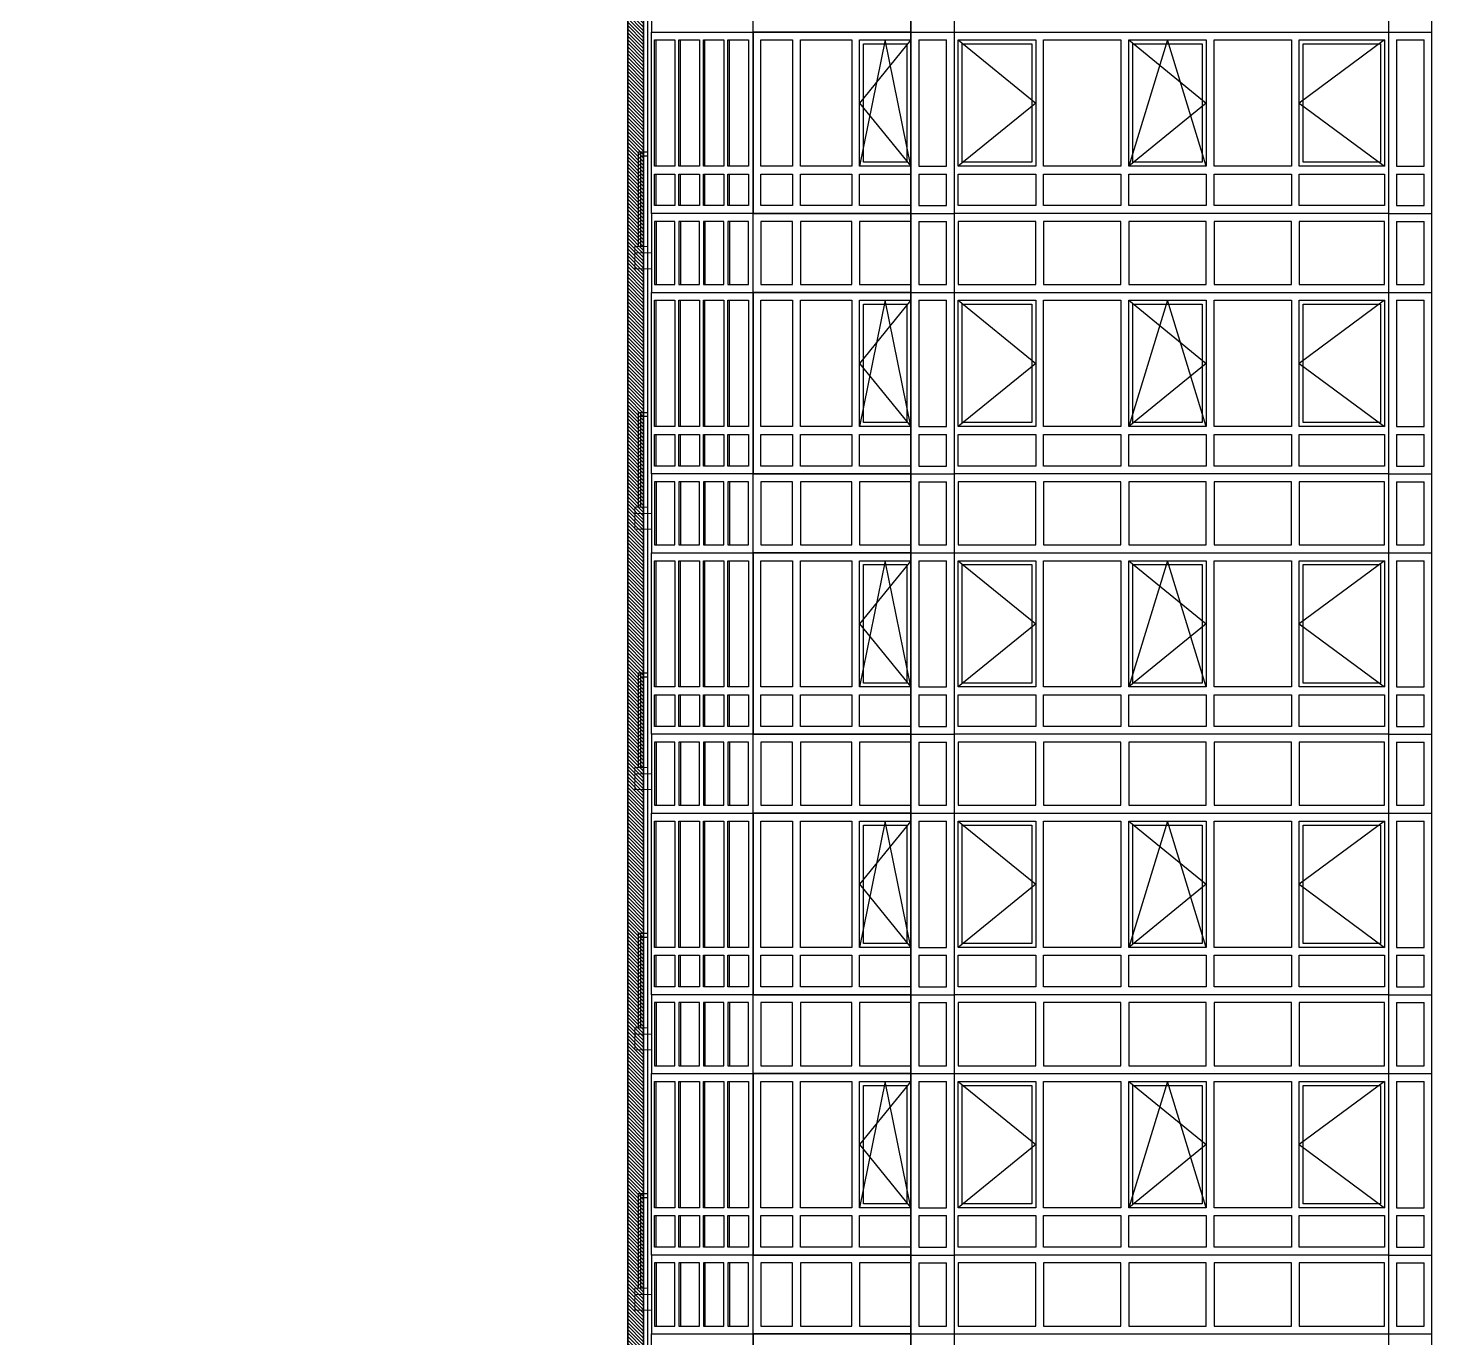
# Model space of a CAD drawing. Header units: inches. Extents: x -634 to 3638, y -6930911 to 5552.
# Drawn here: x 2229.39 to 2247.96, y 3409.93 to 3427.26 of the extents above; entities that cross this region are included whole.
import ezdxf

# ---------------------------------------------------------------- set-up
doc = ezdxf.new("R2010")
doc.units = ezdxf.units.IN
doc.header["$MEASUREMENT"] = 0
doc.linetypes.add('DASHED2', pattern=[9.525, 6.35, -3.175])
doc.layers.add('ELEV', color=134, linetype='Continuous', lineweight=18)
doc.layers.add('WALL_1', color=11, linetype='Continuous', lineweight=15)
for name, color, linetype in [('OGRAJDENIYE', 255, 'Continuous'), ('Okno', 150, 'Continuous'), ('WALL', 243, 'Continuous')]:
    doc.layers.add(name, color=color, linetype=linetype)

msp = doc.modelspace()

# ---------------------------------------------------------------- hatches: boundary and pattern name
at = {"layer": 'ELEV', "linetype": 'Continuous'}
h = msp.add_hatch(dxfattribs=at)
h.set_pattern_fill('ANSI31', color=256, scale=0.01044, style=0)
h.set_pattern_definition([(45, (1262.311104, 3366.587935), (-0.02343928418428, 0.02343928418428), [])])
edge = h.paths.add_edge_path()
edge.add_ellipse((1445.78234, 3471.96182), major_axis=(0, 6932302.83262), ratio=0.00000001506, start_angle=89.999976115149, end_angle=270.000023884851)
edge.add_line((1445.67794, 3474.85168), (1445.67794, 3528.48347))
edge.add_line((1445.67794, 3528.48347), (1445.88675, 3528.48347))
edge.add_line((1445.88675, 3528.48347), (1445.88675, 3474.85168))
h = msp.add_hatch(dxfattribs=at)
h.set_pattern_fill('ANSI31', color=256, scale=0.01044, angle=180, style=0)
h.set_pattern_definition([(135, (2375.761223, 3285.016235), (0.023439284, 0.023439284), [])])
h.paths.add_polyline_path([(2237.32547, 3396.17532), (2237.53093, 3396.33323), (2237.53428, 3396.3358), (2237.53428, 3448.16795), (2237.32547, 3448.16703)])

# ---------------------------------------------------------------- linework, layer by layer
at = {"layer": 'ELEV', "linetype": 'Continuous', "flags": 128}
for points in [[(2237.32547, 3448.16698, 0.02088, 0.02088, 0), (2237.32547, 3396.17532, 0.02088, 0.02088, 0)], [(2237.53428, 3448.16789, 0.02088, 0.02088, 0), (2237.53428, 3396.3358, 0.02088, 0.02088, 0)]]:
    msp.add_lwpolyline(points, format="xyseb", dxfattribs=at)
at = {"layer": 'OGRAJDENIYE', "color": 7, "linetype": 'Continuous'}
for p, q in [((2237.46903, 3425.62423), (2237.59014, 3425.62423)), ((2237.46903, 3424.37139), (2237.46903, 3425.62423)), ((2237.50035, 3424.37139), (2237.50035, 3425.62423)), ((2237.50035, 3425.57203), (2237.59014, 3425.57203)), ((2237.46903, 3422.17891), (2237.59014, 3422.17891)), ((2237.46903, 3420.92607), (2237.46903, 3422.17891)), ((2237.50035, 3420.92607), (2237.50035, 3422.17891)), ((2237.50035, 3422.12671), (2237.59014, 3422.12671)), ((2237.46903, 3418.73359), (2237.59014, 3418.73359)), ((2237.46903, 3417.48075), (2237.46903, 3418.73359)), ((2237.50035, 3417.48075), (2237.50035, 3418.73359)), ((2237.50035, 3418.68139), (2237.59014, 3418.68139)), ((2237.46903, 3415.28827), (2237.59014, 3415.28827)), ((2237.46903, 3414.03543), (2237.46903, 3415.28827)), ((2237.50035, 3414.03543), (2237.50035, 3415.28827)), ((2237.50035, 3415.23607), (2237.59014, 3415.23607)), ((2237.46903, 3411.84295), (2237.59014, 3411.84295)), ((2237.46903, 3410.59011), (2237.46903, 3411.84295)), ((2237.50035, 3410.59011), (2237.50035, 3411.84295)), ((2237.50035, 3411.79075), (2237.59014, 3411.79075))]:
    msp.add_line(p, q, dxfattribs=at)
at = {"layer": 'Okno', "color": 7}
for p, q in [((2237.6989, 3425.4363), (2237.6989, 3427.10676)), ((2238.02255, 3425.4363), (2238.02255, 3427.10676)), ((2238.3462, 3425.4363), (2238.3462, 3427.10676)), ((2238.66985, 3425.4363), (2238.66985, 3427.10676)), ((2237.6989, 3424.91428), (2237.6989, 3425.3319)), ((2238.02255, 3424.91428), (2238.02255, 3425.3319)), ((2238.3462, 3424.91428), (2238.3462, 3425.3319)), ((2238.66985, 3424.91428), (2238.66985, 3425.3319)), ((2237.6989, 3424.70548), (2237.6989, 3423.87025)), ((2238.02255, 3424.70548), (2238.02255, 3423.87025)), ((2238.3462, 3424.70548), (2238.3462, 3423.87025)), ((2238.66985, 3424.70548), (2238.66985, 3423.87025)), ((2237.6989, 3421.99098), (2237.6989, 3423.66144)), ((2238.02255, 3421.99098), (2238.02255, 3423.66144)), ((2238.3462, 3421.99098), (2238.3462, 3423.66144)), ((2238.66985, 3421.99098), (2238.66985, 3423.66144)), ((2237.6989, 3421.46896), (2237.6989, 3421.88658)), ((2238.02255, 3421.46896), (2238.02255, 3421.88658)), ((2238.3462, 3421.46896), (2238.3462, 3421.88658)), ((2238.66985, 3421.46896), (2238.66985, 3421.88658)), ((2237.6989, 3421.26016), (2237.6989, 3420.42493)), ((2238.02255, 3421.26016), (2238.02255, 3420.42493)), ((2238.3462, 3421.26016), (2238.3462, 3420.42493)), ((2238.66985, 3421.26016), (2238.66985, 3420.42493)), ((2237.6989, 3418.54566), (2237.6989, 3420.21612)), ((2238.02255, 3418.54566), (2238.02255, 3420.21612)), ((2238.3462, 3418.54566), (2238.3462, 3420.21612)), ((2238.66985, 3418.54566), (2238.66985, 3420.21612)), ((2237.6989, 3418.02364), (2237.6989, 3418.44126)), ((2238.02255, 3418.02364), (2238.02255, 3418.44126)), ((2238.3462, 3418.02364), (2238.3462, 3418.44126)), ((2238.66985, 3418.02364), (2238.66985, 3418.44126)), ((2237.6989, 3417.81484), (2237.6989, 3416.97961)), ((2238.02255, 3417.81484), (2238.02255, 3416.97961)), ((2238.3462, 3417.81484), (2238.3462, 3416.97961)), ((2238.66985, 3417.81484), (2238.66985, 3416.97961)), ((2237.6989, 3415.10034), (2237.6989, 3416.7708)), ((2238.02255, 3415.10034), (2238.02255, 3416.7708)), ((2238.3462, 3415.10034), (2238.3462, 3416.7708)), ((2238.66985, 3415.10034), (2238.66985, 3416.7708)), ((2237.6989, 3414.57832), (2237.6989, 3414.99594)), ((2238.02255, 3414.57832), (2238.02255, 3414.99594)), ((2238.3462, 3414.57832), (2238.3462, 3414.99594)), ((2238.66985, 3414.57832), (2238.66985, 3414.99594)), ((2237.6989, 3414.36952), (2237.6989, 3413.53429)), ((2238.02255, 3414.36952), (2238.02255, 3413.53429)), ((2238.3462, 3414.36952), (2238.3462, 3413.53429)), ((2238.66985, 3414.36952), (2238.66985, 3413.53429)), ((2237.6989, 3411.65502), (2237.6989, 3413.32548)), ((2238.02255, 3411.65502), (2238.02255, 3413.32548)), ((2238.3462, 3411.65502), (2238.3462, 3413.32548)), ((2238.66985, 3411.65502), (2238.66985, 3413.32548)), ((2237.6989, 3411.133), (2237.6989, 3411.55062)), ((2238.02255, 3411.133), (2238.02255, 3411.55062)), ((2238.3462, 3411.133), (2238.3462, 3411.55062)), ((2238.66985, 3411.133), (2238.66985, 3411.55062)), ((2237.6989, 3410.9242), (2237.6989, 3410.08897)), ((2238.02255, 3410.9242), (2238.02255, 3410.08897)), ((2238.3462, 3410.9242), (2238.3462, 3410.08897)), ((2238.66985, 3410.9242), (2238.66985, 3410.08897))]:
    msp.add_line(p, q, dxfattribs=at)
at = {"layer": 'Okno', "color": 7, "linetype": 'DASHED2', "ltscale": 0.4}
for p, q in [((2241.06991, 3427.10676), (2240.39129, 3426.27153)), ((2240.7306, 3427.10676), (2240.39129, 3425.4363)), ((2241.06991, 3425.4363), (2240.7306, 3427.10676)), ((2241.69738, 3427.10676), (2242.72053, 3426.27153)), ((2243.95249, 3427.10676), (2244.97565, 3426.27153)), ((2244.46407, 3427.10676), (2243.95249, 3425.4363)), ((2244.97565, 3425.4363), (2244.46407, 3427.10676)), ((2247.33517, 3427.10676), (2246.20761, 3426.27153)), ((2240.39129, 3426.27153), (2241.06991, 3425.4363)), ((2242.72053, 3426.27153), (2241.69738, 3425.4363)), ((2244.97565, 3426.27153), (2243.95249, 3425.4363)), ((2246.20761, 3426.27153), (2247.33517, 3425.4363)), ((2241.06991, 3423.66144), (2240.39129, 3422.82621)), ((2240.7306, 3423.66144), (2240.39129, 3421.99098)), ((2241.06991, 3421.99098), (2240.7306, 3423.66144)), ((2241.69738, 3423.66144), (2242.72053, 3422.82621)), ((2243.95249, 3423.66144), (2244.97565, 3422.82621)), ((2244.46407, 3423.66144), (2243.95249, 3421.99098)), ((2244.97565, 3421.99098), (2244.46407, 3423.66144)), ((2247.33517, 3423.66144), (2246.20761, 3422.82621)), ((2240.39129, 3422.82621), (2241.06991, 3421.99098)), ((2242.72053, 3422.82621), (2241.69738, 3421.99098)), ((2244.97565, 3422.82621), (2243.95249, 3421.99098)), ((2246.20761, 3422.82621), (2247.33517, 3421.99098)), ((2241.06991, 3420.21612), (2240.39129, 3419.38089)), ((2240.7306, 3420.21612), (2240.39129, 3418.54566)), ((2241.06991, 3418.54566), (2240.7306, 3420.21612)), ((2241.69738, 3420.21612), (2242.72053, 3419.38089)), ((2243.95249, 3420.21612), (2244.97565, 3419.38089)), ((2244.46407, 3420.21612), (2243.95249, 3418.54566)), ((2244.97565, 3418.54566), (2244.46407, 3420.21612)), ((2247.33517, 3420.21612), (2246.20761, 3419.38089)), ((2240.39129, 3419.38089), (2241.06991, 3418.54566)), ((2242.72053, 3419.38089), (2241.69738, 3418.54566)), ((2244.97565, 3419.38089), (2243.95249, 3418.54566)), ((2246.20761, 3419.38089), (2247.33517, 3418.54566)), ((2241.06991, 3416.7708), (2240.39129, 3415.93557)), ((2240.7306, 3416.7708), (2240.39129, 3415.10034)), ((2241.06991, 3415.10034), (2240.7306, 3416.7708)), ((2241.69738, 3416.7708), (2242.72053, 3415.93557)), ((2243.95249, 3416.7708), (2244.97565, 3415.93557)), ((2244.46407, 3416.7708), (2243.95249, 3415.10034)), ((2244.97565, 3415.10034), (2244.46407, 3416.7708)), ((2247.33517, 3416.7708), (2246.20761, 3415.93557)), ((2240.39129, 3415.93557), (2241.06991, 3415.10034)), ((2242.72053, 3415.93557), (2241.69738, 3415.10034)), ((2244.97565, 3415.93557), (2243.95249, 3415.10034)), ((2246.20761, 3415.93557), (2247.33517, 3415.10034)), ((2241.06991, 3413.32548), (2240.39129, 3412.49025)), ((2240.7306, 3413.32548), (2240.39129, 3411.65502)), ((2241.06991, 3411.65502), (2240.7306, 3413.32548)), ((2241.69738, 3413.32548), (2242.72053, 3412.49025)), ((2243.95249, 3413.32548), (2244.97565, 3412.49025)), ((2244.46407, 3413.32548), (2243.95249, 3411.65502)), ((2244.97565, 3411.65502), (2244.46407, 3413.32548)), ((2247.33517, 3413.32548), (2246.20761, 3412.49025)), ((2240.39129, 3412.49025), (2241.06991, 3411.65502)), ((2242.72053, 3412.49025), (2241.69738, 3411.65502)), ((2244.97565, 3412.49025), (2243.95249, 3411.65502)), ((2246.20761, 3412.49025), (2247.33517, 3411.65502))]:
    msp.add_line(p, q, dxfattribs=at)
at = {"layer": 'Okno', "color": 7, "linetype": 'Continuous'}
for p, q in [((2241.07095, 3427.21116), (2241.64517, 3427.21116)), ((2241.17536, 3427.10676), (2241.54077, 3427.10676)), ((2247.38737, 3427.21116), (2247.96159, 3427.21116)), ((2247.49178, 3427.10676), (2247.85719, 3427.10676)), ((2241.17536, 3425.4363), (2241.54077, 3425.4363)), ((2247.49178, 3425.4363), (2247.85719, 3425.4363)), ((2241.17536, 3425.3319), (2241.54077, 3425.3319)), ((2247.49178, 3425.3319), (2247.85719, 3425.3319)), ((2241.17536, 3424.91428), (2241.54077, 3424.91428)), ((2247.49178, 3424.91428), (2247.85719, 3424.91428)), ((2241.07095, 3424.80988), (2241.64517, 3424.80988)), ((2241.17536, 3424.70548), (2241.54077, 3424.70548)), ((2247.38737, 3424.80988), (2247.96159, 3424.80988)), ((2247.49178, 3424.70548), (2247.85719, 3424.70548)), ((2241.07095, 3423.76584), (2241.64517, 3423.76584)), ((2241.17536, 3423.87025), (2241.54077, 3423.87025)), ((2247.38737, 3423.76584), (2247.96159, 3423.76584)), ((2247.49178, 3423.87025), (2247.85719, 3423.87025)), ((2241.17536, 3423.66144), (2241.54077, 3423.66144)), ((2247.49178, 3423.66144), (2247.85719, 3423.66144)), ((2241.17536, 3421.99098), (2241.54077, 3421.99098)), ((2247.49178, 3421.99098), (2247.85719, 3421.99098)), ((2241.17536, 3421.88658), (2241.54077, 3421.88658)), ((2247.49178, 3421.88658), (2247.85719, 3421.88658)), ((2241.07095, 3421.36456), (2241.64517, 3421.36456)), ((2241.17536, 3421.46896), (2241.54077, 3421.46896)), ((2247.38737, 3421.36456), (2247.96159, 3421.36456)), ((2247.49178, 3421.46896), (2247.85719, 3421.46896)), ((2241.17536, 3421.26016), (2241.54077, 3421.26016)), ((2247.49178, 3421.26016), (2247.85719, 3421.26016)), ((2241.17536, 3420.42493), (2241.54077, 3420.42493)), ((2247.49178, 3420.42493), (2247.85719, 3420.42493)), ((2241.07095, 3420.32052), (2241.64517, 3420.32052)), ((2247.38737, 3420.32052), (2247.96159, 3420.32052)), ((2241.17536, 3420.21612), (2241.54077, 3420.21612)), ((2247.49178, 3420.21612), (2247.85719, 3420.21612)), ((2241.17536, 3418.54566), (2241.54077, 3418.54566)), ((2241.17536, 3418.44126), (2241.54077, 3418.44126)), ((2247.49178, 3418.54566), (2247.85719, 3418.54566)), ((2247.49178, 3418.44126), (2247.85719, 3418.44126)), ((2241.17536, 3418.02364), (2241.54077, 3418.02364)), ((2247.49178, 3418.02364), (2247.85719, 3418.02364)), ((2241.07095, 3417.91924), (2241.64517, 3417.91924)), ((2247.38737, 3417.91924), (2247.96159, 3417.91924)), ((2241.17536, 3417.81484), (2241.54077, 3417.81484)), ((2247.49178, 3417.81484), (2247.85719, 3417.81484)), ((2241.17536, 3416.97961), (2241.54077, 3416.97961)), ((2247.49178, 3416.97961), (2247.85719, 3416.97961)), ((2241.07095, 3416.8752), (2241.64517, 3416.8752)), ((2241.17536, 3416.7708), (2241.54077, 3416.7708)), ((2247.38737, 3416.8752), (2247.96159, 3416.8752)), ((2247.49178, 3416.7708), (2247.85719, 3416.7708)), ((2241.17536, 3415.10034), (2241.54077, 3415.10034)), ((2247.49178, 3415.10034), (2247.85719, 3415.10034)), ((2241.17536, 3414.99594), (2241.54077, 3414.99594)), ((2247.49178, 3414.99594), (2247.85719, 3414.99594)), ((2241.17536, 3414.57832), (2241.54077, 3414.57832)), ((2247.49178, 3414.57832), (2247.85719, 3414.57832)), ((2241.07095, 3414.47392), (2241.64517, 3414.47392)), ((2241.17536, 3414.36952), (2241.54077, 3414.36952)), ((2247.38737, 3414.47392), (2247.96159, 3414.47392)), ((2247.49178, 3414.36952), (2247.85719, 3414.36952)), ((2241.07095, 3413.42988), (2241.64517, 3413.42988)), ((2241.17536, 3413.53429), (2241.54077, 3413.53429)), ((2247.38737, 3413.42988), (2247.96159, 3413.42988)), ((2247.49178, 3413.53429), (2247.85719, 3413.53429)), ((2241.17536, 3413.32548), (2241.54077, 3413.32548)), ((2247.49178, 3413.32548), (2247.85719, 3413.32548)), ((2241.17536, 3411.65502), (2241.54077, 3411.65502)), ((2241.17536, 3411.55062), (2241.54077, 3411.55062)), ((2247.49178, 3411.65502), (2247.85719, 3411.65502)), ((2247.49178, 3411.55062), (2247.85719, 3411.55062)), ((2241.07095, 3411.0286), (2241.64517, 3411.0286)), ((2241.17536, 3411.133), (2241.54077, 3411.133)), ((2247.38737, 3411.0286), (2247.96159, 3411.0286)), ((2247.49178, 3411.133), (2247.85719, 3411.133)), ((2241.17536, 3410.9242), (2241.54077, 3410.9242)), ((2247.49178, 3410.9242), (2247.85719, 3410.9242)), ((2241.17536, 3410.08897), (2241.54077, 3410.08897)), ((2247.49178, 3410.08897), (2247.85719, 3410.08897)), ((2241.07095, 3409.98456), (2241.64517, 3409.98456)), ((2247.38737, 3409.98456), (2247.96159, 3409.98456))]:
    msp.add_line(p, q, dxfattribs=at)
for points in [[(2241.64517, 3441.30565), (2241.07095, 3441.30565), (2241.07095, 3393.802), (2241.64517, 3393.802)], [(2247.96159, 3441.30565), (2247.38737, 3441.30565), (2247.38737, 3393.802), (2247.96159, 3393.802)]]:
    msp.add_lwpolyline(points, close=True, dxfattribs=at)
at = {"layer": 'Okno', "color": 7}
for points in [[(2238.98288, 3428.2552), (2237.64034, 3428.2552), (2237.64034, 3427.21116), (2238.98288, 3427.21116)], [(2238.98288, 3428.2552), (2241.07095, 3428.2552), (2241.07095, 3427.21116), (2238.98288, 3427.21116)], [(2237.64034, 3427.21116), (2238.98288, 3427.21116), (2238.98288, 3424.80988), (2237.64034, 3424.80988)], [(2237.67802, 3427.10676), (2237.94947, 3427.10676), (2237.94947, 3425.4363), (2237.67802, 3425.4363)], [(2238.00167, 3427.10676), (2238.27312, 3427.10676), (2238.27312, 3425.4363), (2238.00167, 3425.4363)], [(2238.32532, 3427.10676), (2238.59677, 3427.10676), (2238.59677, 3425.4363), (2238.32532, 3425.4363)], [(2238.64897, 3427.10676), (2238.92042, 3427.10676), (2238.92042, 3425.4363), (2238.64897, 3425.4363)], [(2238.98288, 3427.21116), (2241.07095, 3427.21116), (2241.07095, 3424.80988), (2238.98288, 3424.80988)], [(2239.08729, 3427.10676), (2239.50386, 3427.10676), (2239.50386, 3425.4363), (2239.08729, 3425.4363)], [(2239.60826, 3427.10676), (2240.28688, 3427.10676), (2240.28688, 3425.4363), (2239.60826, 3425.4363)], [(2240.39129, 3427.10676), (2241.06991, 3427.10676), (2241.06991, 3425.4363), (2240.39129, 3425.4363)], [(2241.64517, 3427.21116), (2247.38737, 3427.21116), (2247.38737, 3424.80988), (2241.64517, 3424.80988)], [(2241.69738, 3427.10676), (2242.72053, 3427.10676), (2242.72053, 3425.4363), (2241.69738, 3425.4363)], [(2242.82494, 3427.10676), (2243.84809, 3427.10676), (2243.84809, 3425.4363), (2242.82494, 3425.4363)], [(2243.95249, 3427.10676), (2244.97565, 3427.10676), (2244.97565, 3425.4363), (2243.95249, 3425.4363)], [(2245.08005, 3427.10676), (2246.10321, 3427.10676), (2246.10321, 3425.4363), (2245.08005, 3425.4363)], [(2246.20761, 3427.10676), (2247.33517, 3427.10676), (2247.33517, 3425.4363), (2246.20761, 3425.4363)], [(2240.44349, 3427.05456), (2241.01771, 3427.05456), (2241.01771, 3425.4885), (2240.44349, 3425.4885), (2240.44349, 3427.05456)], [(2241.74958, 3427.05456), (2242.66833, 3427.05456), (2242.66833, 3425.4885), (2241.74958, 3425.4885), (2241.74958, 3427.05456)], [(2244.0047, 3427.05456), (2244.92345, 3427.05456), (2244.92345, 3425.4885), (2244.0047, 3425.4885), (2244.0047, 3427.05456)], [(2246.25981, 3427.05456), (2247.28297, 3427.05456), (2247.28297, 3425.4885), (2246.25981, 3425.4885), (2246.25981, 3427.05456)], [(2237.67802, 3425.3319), (2237.94947, 3425.3319), (2237.94947, 3424.91428), (2237.67802, 3424.91428)], [(2238.00167, 3425.3319), (2238.27312, 3425.3319), (2238.27312, 3424.91428), (2238.00167, 3424.91428)], [(2238.32532, 3425.3319), (2238.59677, 3425.3319), (2238.59677, 3424.91428), (2238.32532, 3424.91428)], [(2238.64897, 3425.3319), (2238.92042, 3425.3319), (2238.92042, 3424.91428), (2238.64897, 3424.91428)], [(2239.08729, 3425.3319), (2239.50386, 3425.3319), (2239.50386, 3424.91428), (2239.08729, 3424.91428)], [(2239.60826, 3425.3319), (2240.28688, 3425.3319), (2240.28688, 3424.91428), (2239.60826, 3424.91428)], [(2240.39129, 3425.3319), (2241.06991, 3425.3319), (2241.06991, 3424.91428), (2240.39129, 3424.91428)], [(2241.69738, 3425.3319), (2242.72053, 3425.3319), (2242.72053, 3424.91428), (2241.69738, 3424.91428)], [(2242.82494, 3425.3319), (2243.84809, 3425.3319), (2243.84809, 3424.91428), (2242.82494, 3424.91428)], [(2243.95249, 3425.3319), (2244.97565, 3425.3319), (2244.97565, 3424.91428), (2243.95249, 3424.91428)], [(2245.08005, 3425.3319), (2246.10321, 3425.3319), (2246.10321, 3424.91428), (2245.08005, 3424.91428)], [(2246.20761, 3425.3319), (2247.33517, 3425.3319), (2247.33517, 3424.91428), (2246.20761, 3424.91428)], [(2238.98288, 3424.80988), (2237.64034, 3424.80988), (2237.64034, 3423.76584), (2238.98288, 3423.76584)], [(2237.94947, 3424.70548), (2237.67802, 3424.70548), (2237.67802, 3423.87025), (2237.94947, 3423.87025)], [(2238.27312, 3424.70548), (2238.00167, 3424.70548), (2238.00167, 3423.87025), (2238.27312, 3423.87025)], [(2238.59677, 3424.70548), (2238.32532, 3424.70548), (2238.32532, 3423.87025), (2238.59677, 3423.87025)], [(2238.92042, 3424.70548), (2238.64897, 3424.70548), (2238.64897, 3423.87025), (2238.92042, 3423.87025)], [(2238.98288, 3424.80988), (2241.07095, 3424.80988), (2241.07095, 3423.76584), (2238.98288, 3423.76584)], [(2239.50386, 3424.70548), (2239.08729, 3424.70548), (2239.08729, 3423.87025), (2239.50386, 3423.87025)], [(2240.28688, 3424.70548), (2239.60826, 3424.70548), (2239.60826, 3423.87025), (2240.28688, 3423.87025)], [(2241.06991, 3424.70548), (2240.39129, 3424.70548), (2240.39129, 3423.87025), (2241.06991, 3423.87025)], [(2242.72053, 3424.70548), (2241.69738, 3424.70548), (2241.69738, 3423.87025), (2242.72053, 3423.87025)], [(2243.84809, 3424.70548), (2242.82494, 3424.70548), (2242.82494, 3423.87025), (2243.84809, 3423.87025)], [(2244.97565, 3424.70548), (2243.95249, 3424.70548), (2243.95249, 3423.87025), (2244.97565, 3423.87025)], [(2246.10321, 3424.70548), (2245.08005, 3424.70548), (2245.08005, 3423.87025), (2246.10321, 3423.87025)], [(2247.33517, 3424.70548), (2246.20761, 3424.70548), (2246.20761, 3423.87025), (2247.33517, 3423.87025)], [(2237.64034, 3423.76584), (2238.98288, 3423.76584), (2238.98288, 3421.36456), (2237.64034, 3421.36456)], [(2238.98288, 3423.76584), (2241.07095, 3423.76584), (2241.07095, 3421.36456), (2238.98288, 3421.36456)], [(2241.64517, 3423.76584), (2247.38737, 3423.76584), (2247.38737, 3421.36456), (2241.64517, 3421.36456)], [(2237.67802, 3423.66144), (2237.94947, 3423.66144), (2237.94947, 3421.99098), (2237.67802, 3421.99098)], [(2238.00167, 3423.66144), (2238.27312, 3423.66144), (2238.27312, 3421.99098), (2238.00167, 3421.99098)], [(2238.32532, 3423.66144), (2238.59677, 3423.66144), (2238.59677, 3421.99098), (2238.32532, 3421.99098)], [(2238.64897, 3423.66144), (2238.92042, 3423.66144), (2238.92042, 3421.99098), (2238.64897, 3421.99098)], [(2239.08729, 3423.66144), (2239.50386, 3423.66144), (2239.50386, 3421.99098), (2239.08729, 3421.99098)], [(2239.60826, 3423.66144), (2240.28688, 3423.66144), (2240.28688, 3421.99098), (2239.60826, 3421.99098)], [(2240.39129, 3423.66144), (2241.06991, 3423.66144), (2241.06991, 3421.99098), (2240.39129, 3421.99098)], [(2240.44349, 3423.60924), (2241.01771, 3423.60924), (2241.01771, 3422.04318), (2240.44349, 3422.04318), (2240.44349, 3423.60924)], [(2241.69738, 3423.66144), (2242.72053, 3423.66144), (2242.72053, 3421.99098), (2241.69738, 3421.99098)], [(2241.74958, 3423.60924), (2242.66833, 3423.60924), (2242.66833, 3422.04318), (2241.74958, 3422.04318), (2241.74958, 3423.60924)], [(2242.82494, 3423.66144), (2243.84809, 3423.66144), (2243.84809, 3421.99098), (2242.82494, 3421.99098)], [(2243.95249, 3423.66144), (2244.97565, 3423.66144), (2244.97565, 3421.99098), (2243.95249, 3421.99098)], [(2244.0047, 3423.60924), (2244.92345, 3423.60924), (2244.92345, 3422.04318), (2244.0047, 3422.04318), (2244.0047, 3423.60924)], [(2245.08005, 3423.66144), (2246.10321, 3423.66144), (2246.10321, 3421.99098), (2245.08005, 3421.99098)], [(2246.20761, 3423.66144), (2247.33517, 3423.66144), (2247.33517, 3421.99098), (2246.20761, 3421.99098)], [(2246.25981, 3423.60924), (2247.28297, 3423.60924), (2247.28297, 3422.04318), (2246.25981, 3422.04318), (2246.25981, 3423.60924)], [(2237.67802, 3421.88658), (2237.94947, 3421.88658), (2237.94947, 3421.46896), (2237.67802, 3421.46896)], [(2238.00167, 3421.88658), (2238.27312, 3421.88658), (2238.27312, 3421.46896), (2238.00167, 3421.46896)], [(2238.32532, 3421.88658), (2238.59677, 3421.88658), (2238.59677, 3421.46896), (2238.32532, 3421.46896)], [(2238.64897, 3421.88658), (2238.92042, 3421.88658), (2238.92042, 3421.46896), (2238.64897, 3421.46896)], [(2239.08729, 3421.88658), (2239.50386, 3421.88658), (2239.50386, 3421.46896), (2239.08729, 3421.46896)], [(2239.60826, 3421.88658), (2240.28688, 3421.88658), (2240.28688, 3421.46896), (2239.60826, 3421.46896)], [(2240.39129, 3421.88658), (2241.06991, 3421.88658), (2241.06991, 3421.46896), (2240.39129, 3421.46896)], [(2241.69738, 3421.88658), (2242.72053, 3421.88658), (2242.72053, 3421.46896), (2241.69738, 3421.46896)], [(2242.82494, 3421.88658), (2243.84809, 3421.88658), (2243.84809, 3421.46896), (2242.82494, 3421.46896)], [(2243.95249, 3421.88658), (2244.97565, 3421.88658), (2244.97565, 3421.46896), (2243.95249, 3421.46896)], [(2245.08005, 3421.88658), (2246.10321, 3421.88658), (2246.10321, 3421.46896), (2245.08005, 3421.46896)], [(2246.20761, 3421.88658), (2247.33517, 3421.88658), (2247.33517, 3421.46896), (2246.20761, 3421.46896)], [(2238.98288, 3421.36456), (2237.64034, 3421.36456), (2237.64034, 3420.32052), (2238.98288, 3420.32052)], [(2238.98288, 3421.36456), (2241.07095, 3421.36456), (2241.07095, 3420.32052), (2238.98288, 3420.32052)], [(2237.94947, 3421.26016), (2237.67802, 3421.26016), (2237.67802, 3420.42493), (2237.94947, 3420.42493)], [(2238.27312, 3421.26016), (2238.00167, 3421.26016), (2238.00167, 3420.42493), (2238.27312, 3420.42493)], [(2238.59677, 3421.26016), (2238.32532, 3421.26016), (2238.32532, 3420.42493), (2238.59677, 3420.42493)], [(2238.92042, 3421.26016), (2238.64897, 3421.26016), (2238.64897, 3420.42493), (2238.92042, 3420.42493)], [(2239.50386, 3421.26016), (2239.08729, 3421.26016), (2239.08729, 3420.42493), (2239.50386, 3420.42493)], [(2240.28688, 3421.26016), (2239.60826, 3421.26016), (2239.60826, 3420.42493), (2240.28688, 3420.42493)], [(2241.06991, 3421.26016), (2240.39129, 3421.26016), (2240.39129, 3420.42493), (2241.06991, 3420.42493)], [(2242.72053, 3421.26016), (2241.69738, 3421.26016), (2241.69738, 3420.42493), (2242.72053, 3420.42493)], [(2243.84809, 3421.26016), (2242.82494, 3421.26016), (2242.82494, 3420.42493), (2243.84809, 3420.42493)], [(2244.97565, 3421.26016), (2243.95249, 3421.26016), (2243.95249, 3420.42493), (2244.97565, 3420.42493)], [(2246.10321, 3421.26016), (2245.08005, 3421.26016), (2245.08005, 3420.42493), (2246.10321, 3420.42493)], [(2247.33517, 3421.26016), (2246.20761, 3421.26016), (2246.20761, 3420.42493), (2247.33517, 3420.42493)], [(2237.64034, 3420.32052), (2238.98288, 3420.32052), (2238.98288, 3417.91924), (2237.64034, 3417.91924)], [(2238.98288, 3420.32052), (2241.07095, 3420.32052), (2241.07095, 3417.91924), (2238.98288, 3417.91924)], [(2241.64517, 3420.32052), (2247.38737, 3420.32052), (2247.38737, 3417.91924), (2241.64517, 3417.91924)], [(2237.67802, 3420.21612), (2237.94947, 3420.21612), (2237.94947, 3418.54566), (2237.67802, 3418.54566)], [(2238.00167, 3420.21612), (2238.27312, 3420.21612), (2238.27312, 3418.54566), (2238.00167, 3418.54566)], [(2238.32532, 3420.21612), (2238.59677, 3420.21612), (2238.59677, 3418.54566), (2238.32532, 3418.54566)], [(2238.64897, 3420.21612), (2238.92042, 3420.21612), (2238.92042, 3418.54566), (2238.64897, 3418.54566)], [(2239.08729, 3420.21612), (2239.50386, 3420.21612), (2239.50386, 3418.54566), (2239.08729, 3418.54566)], [(2239.60826, 3420.21612), (2240.28688, 3420.21612), (2240.28688, 3418.54566), (2239.60826, 3418.54566)], [(2240.39129, 3420.21612), (2241.06991, 3420.21612), (2241.06991, 3418.54566), (2240.39129, 3418.54566)], [(2240.44349, 3420.16392), (2241.01771, 3420.16392), (2241.01771, 3418.59786), (2240.44349, 3418.59786), (2240.44349, 3420.16392)], [(2241.69738, 3420.21612), (2242.72053, 3420.21612), (2242.72053, 3418.54566), (2241.69738, 3418.54566)], [(2241.74958, 3420.16392), (2242.66833, 3420.16392), (2242.66833, 3418.59786), (2241.74958, 3418.59786), (2241.74958, 3420.16392)], [(2242.82494, 3420.21612), (2243.84809, 3420.21612), (2243.84809, 3418.54566), (2242.82494, 3418.54566)], [(2243.95249, 3420.21612), (2244.97565, 3420.21612), (2244.97565, 3418.54566), (2243.95249, 3418.54566)], [(2244.0047, 3420.16392), (2244.92345, 3420.16392), (2244.92345, 3418.59786), (2244.0047, 3418.59786), (2244.0047, 3420.16392)], [(2245.08005, 3420.21612), (2246.10321, 3420.21612), (2246.10321, 3418.54566), (2245.08005, 3418.54566)], [(2246.20761, 3420.21612), (2247.33517, 3420.21612), (2247.33517, 3418.54566), (2246.20761, 3418.54566)], [(2246.25981, 3420.16392), (2247.28297, 3420.16392), (2247.28297, 3418.59786), (2246.25981, 3418.59786), (2246.25981, 3420.16392)], [(2237.67802, 3418.44126), (2237.94947, 3418.44126), (2237.94947, 3418.02364), (2237.67802, 3418.02364)], [(2238.00167, 3418.44126), (2238.27312, 3418.44126), (2238.27312, 3418.02364), (2238.00167, 3418.02364)], [(2238.32532, 3418.44126), (2238.59677, 3418.44126), (2238.59677, 3418.02364), (2238.32532, 3418.02364)], [(2238.64897, 3418.44126), (2238.92042, 3418.44126), (2238.92042, 3418.02364), (2238.64897, 3418.02364)], [(2239.08729, 3418.44126), (2239.50386, 3418.44126), (2239.50386, 3418.02364), (2239.08729, 3418.02364)], [(2239.60826, 3418.44126), (2240.28688, 3418.44126), (2240.28688, 3418.02364), (2239.60826, 3418.02364)], [(2240.39129, 3418.44126), (2241.06991, 3418.44126), (2241.06991, 3418.02364), (2240.39129, 3418.02364)], [(2241.69738, 3418.44126), (2242.72053, 3418.44126), (2242.72053, 3418.02364), (2241.69738, 3418.02364)], [(2242.82494, 3418.44126), (2243.84809, 3418.44126), (2243.84809, 3418.02364), (2242.82494, 3418.02364)], [(2243.95249, 3418.44126), (2244.97565, 3418.44126), (2244.97565, 3418.02364), (2243.95249, 3418.02364)], [(2245.08005, 3418.44126), (2246.10321, 3418.44126), (2246.10321, 3418.02364), (2245.08005, 3418.02364)], [(2246.20761, 3418.44126), (2247.33517, 3418.44126), (2247.33517, 3418.02364), (2246.20761, 3418.02364)], [(2238.98288, 3417.91924), (2237.64034, 3417.91924), (2237.64034, 3416.8752), (2238.98288, 3416.8752)], [(2238.98288, 3417.91924), (2241.07095, 3417.91924), (2241.07095, 3416.8752), (2238.98288, 3416.8752)], [(2237.94947, 3417.81484), (2237.67802, 3417.81484), (2237.67802, 3416.97961), (2237.94947, 3416.97961)], [(2238.27312, 3417.81484), (2238.00167, 3417.81484), (2238.00167, 3416.97961), (2238.27312, 3416.97961)], [(2238.59677, 3417.81484), (2238.32532, 3417.81484), (2238.32532, 3416.97961), (2238.59677, 3416.97961)], [(2238.92042, 3417.81484), (2238.64897, 3417.81484), (2238.64897, 3416.97961), (2238.92042, 3416.97961)], [(2239.50386, 3417.81484), (2239.08729, 3417.81484), (2239.08729, 3416.97961), (2239.50386, 3416.97961)], [(2240.28688, 3417.81484), (2239.60826, 3417.81484), (2239.60826, 3416.97961), (2240.28688, 3416.97961)], [(2241.06991, 3417.81484), (2240.39129, 3417.81484), (2240.39129, 3416.97961), (2241.06991, 3416.97961)], [(2242.72053, 3417.81484), (2241.69738, 3417.81484), (2241.69738, 3416.97961), (2242.72053, 3416.97961)], [(2243.84809, 3417.81484), (2242.82494, 3417.81484), (2242.82494, 3416.97961), (2243.84809, 3416.97961)], [(2244.97565, 3417.81484), (2243.95249, 3417.81484), (2243.95249, 3416.97961), (2244.97565, 3416.97961)], [(2246.10321, 3417.81484), (2245.08005, 3417.81484), (2245.08005, 3416.97961), (2246.10321, 3416.97961)], [(2247.33517, 3417.81484), (2246.20761, 3417.81484), (2246.20761, 3416.97961), (2247.33517, 3416.97961)], [(2237.64034, 3416.8752), (2238.98288, 3416.8752), (2238.98288, 3414.47392), (2237.64034, 3414.47392)], [(2237.67802, 3416.7708), (2237.94947, 3416.7708), (2237.94947, 3415.10034), (2237.67802, 3415.10034)], [(2238.00167, 3416.7708), (2238.27312, 3416.7708), (2238.27312, 3415.10034), (2238.00167, 3415.10034)], [(2238.32532, 3416.7708), (2238.59677, 3416.7708), (2238.59677, 3415.10034), (2238.32532, 3415.10034)], [(2238.64897, 3416.7708), (2238.92042, 3416.7708), (2238.92042, 3415.10034), (2238.64897, 3415.10034)], [(2238.98288, 3416.8752), (2241.07095, 3416.8752), (2241.07095, 3414.47392), (2238.98288, 3414.47392)], [(2239.08729, 3416.7708), (2239.50386, 3416.7708), (2239.50386, 3415.10034), (2239.08729, 3415.10034)], [(2239.60826, 3416.7708), (2240.28688, 3416.7708), (2240.28688, 3415.10034), (2239.60826, 3415.10034)], [(2240.39129, 3416.7708), (2241.06991, 3416.7708), (2241.06991, 3415.10034), (2240.39129, 3415.10034)], [(2240.44349, 3416.7186), (2241.01771, 3416.7186), (2241.01771, 3415.15254), (2240.44349, 3415.15254), (2240.44349, 3416.7186)], [(2241.64517, 3416.8752), (2247.38737, 3416.8752), (2247.38737, 3414.47392), (2241.64517, 3414.47392)], [(2241.69738, 3416.7708), (2242.72053, 3416.7708), (2242.72053, 3415.10034), (2241.69738, 3415.10034)], [(2241.74958, 3416.7186), (2242.66833, 3416.7186), (2242.66833, 3415.15254), (2241.74958, 3415.15254), (2241.74958, 3416.7186)], [(2242.82494, 3416.7708), (2243.84809, 3416.7708), (2243.84809, 3415.10034), (2242.82494, 3415.10034)], [(2243.95249, 3416.7708), (2244.97565, 3416.7708), (2244.97565, 3415.10034), (2243.95249, 3415.10034)], [(2244.0047, 3416.7186), (2244.92345, 3416.7186), (2244.92345, 3415.15254), (2244.0047, 3415.15254), (2244.0047, 3416.7186)], [(2245.08005, 3416.7708), (2246.10321, 3416.7708), (2246.10321, 3415.10034), (2245.08005, 3415.10034)], [(2246.20761, 3416.7708), (2247.33517, 3416.7708), (2247.33517, 3415.10034), (2246.20761, 3415.10034)], [(2246.25981, 3416.7186), (2247.28297, 3416.7186), (2247.28297, 3415.15254), (2246.25981, 3415.15254), (2246.25981, 3416.7186)], [(2237.67802, 3414.99594), (2237.94947, 3414.99594), (2237.94947, 3414.57832), (2237.67802, 3414.57832)], [(2238.00167, 3414.99594), (2238.27312, 3414.99594), (2238.27312, 3414.57832), (2238.00167, 3414.57832)], [(2238.32532, 3414.99594), (2238.59677, 3414.99594), (2238.59677, 3414.57832), (2238.32532, 3414.57832)], [(2238.64897, 3414.99594), (2238.92042, 3414.99594), (2238.92042, 3414.57832), (2238.64897, 3414.57832)], [(2239.08729, 3414.99594), (2239.50386, 3414.99594), (2239.50386, 3414.57832), (2239.08729, 3414.57832)], [(2239.60826, 3414.99594), (2240.28688, 3414.99594), (2240.28688, 3414.57832), (2239.60826, 3414.57832)], [(2240.39129, 3414.99594), (2241.06991, 3414.99594), (2241.06991, 3414.57832), (2240.39129, 3414.57832)], [(2241.69738, 3414.99594), (2242.72053, 3414.99594), (2242.72053, 3414.57832), (2241.69738, 3414.57832)], [(2242.82494, 3414.99594), (2243.84809, 3414.99594), (2243.84809, 3414.57832), (2242.82494, 3414.57832)], [(2243.95249, 3414.99594), (2244.97565, 3414.99594), (2244.97565, 3414.57832), (2243.95249, 3414.57832)], [(2245.08005, 3414.99594), (2246.10321, 3414.99594), (2246.10321, 3414.57832), (2245.08005, 3414.57832)], [(2246.20761, 3414.99594), (2247.33517, 3414.99594), (2247.33517, 3414.57832), (2246.20761, 3414.57832)], [(2238.98288, 3414.47392), (2237.64034, 3414.47392), (2237.64034, 3413.42988), (2238.98288, 3413.42988)], [(2237.94947, 3414.36952), (2237.67802, 3414.36952), (2237.67802, 3413.53429), (2237.94947, 3413.53429)], [(2238.27312, 3414.36952), (2238.00167, 3414.36952), (2238.00167, 3413.53429), (2238.27312, 3413.53429)], [(2238.59677, 3414.36952), (2238.32532, 3414.36952), (2238.32532, 3413.53429), (2238.59677, 3413.53429)], [(2238.92042, 3414.36952), (2238.64897, 3414.36952), (2238.64897, 3413.53429), (2238.92042, 3413.53429)], [(2238.98288, 3414.47392), (2241.07095, 3414.47392), (2241.07095, 3413.42988), (2238.98288, 3413.42988)], [(2239.50386, 3414.36952), (2239.08729, 3414.36952), (2239.08729, 3413.53429), (2239.50386, 3413.53429)], [(2240.28688, 3414.36952), (2239.60826, 3414.36952), (2239.60826, 3413.53429), (2240.28688, 3413.53429)], [(2241.06991, 3414.36952), (2240.39129, 3414.36952), (2240.39129, 3413.53429), (2241.06991, 3413.53429)], [(2242.72053, 3414.36952), (2241.69738, 3414.36952), (2241.69738, 3413.53429), (2242.72053, 3413.53429)], [(2243.84809, 3414.36952), (2242.82494, 3414.36952), (2242.82494, 3413.53429), (2243.84809, 3413.53429)], [(2244.97565, 3414.36952), (2243.95249, 3414.36952), (2243.95249, 3413.53429), (2244.97565, 3413.53429)], [(2246.10321, 3414.36952), (2245.08005, 3414.36952), (2245.08005, 3413.53429), (2246.10321, 3413.53429)], [(2247.33517, 3414.36952), (2246.20761, 3414.36952), (2246.20761, 3413.53429), (2247.33517, 3413.53429)], [(2237.64034, 3413.42988), (2238.98288, 3413.42988), (2238.98288, 3411.0286), (2237.64034, 3411.0286)], [(2238.98288, 3413.42988), (2241.07095, 3413.42988), (2241.07095, 3411.0286), (2238.98288, 3411.0286)], [(2241.64517, 3413.42988), (2247.38737, 3413.42988), (2247.38737, 3411.0286), (2241.64517, 3411.0286)], [(2237.67802, 3413.32548), (2237.94947, 3413.32548), (2237.94947, 3411.65502), (2237.67802, 3411.65502)], [(2238.00167, 3413.32548), (2238.27312, 3413.32548), (2238.27312, 3411.65502), (2238.00167, 3411.65502)], [(2238.32532, 3413.32548), (2238.59677, 3413.32548), (2238.59677, 3411.65502), (2238.32532, 3411.65502)], [(2238.64897, 3413.32548), (2238.92042, 3413.32548), (2238.92042, 3411.65502), (2238.64897, 3411.65502)], [(2239.08729, 3413.32548), (2239.50386, 3413.32548), (2239.50386, 3411.65502), (2239.08729, 3411.65502)], [(2239.60826, 3413.32548), (2240.28688, 3413.32548), (2240.28688, 3411.65502), (2239.60826, 3411.65502)], [(2240.39129, 3413.32548), (2241.06991, 3413.32548), (2241.06991, 3411.65502), (2240.39129, 3411.65502)], [(2240.44349, 3413.27328), (2241.01771, 3413.27328), (2241.01771, 3411.70722), (2240.44349, 3411.70722), (2240.44349, 3413.27328)], [(2241.69738, 3413.32548), (2242.72053, 3413.32548), (2242.72053, 3411.65502), (2241.69738, 3411.65502)], [(2241.74958, 3413.27328), (2242.66833, 3413.27328), (2242.66833, 3411.70722), (2241.74958, 3411.70722), (2241.74958, 3413.27328)], [(2242.82494, 3413.32548), (2243.84809, 3413.32548), (2243.84809, 3411.65502), (2242.82494, 3411.65502)], [(2243.95249, 3413.32548), (2244.97565, 3413.32548), (2244.97565, 3411.65502), (2243.95249, 3411.65502)], [(2244.0047, 3413.27328), (2244.92345, 3413.27328), (2244.92345, 3411.70722), (2244.0047, 3411.70722), (2244.0047, 3413.27328)], [(2245.08005, 3413.32548), (2246.10321, 3413.32548), (2246.10321, 3411.65502), (2245.08005, 3411.65502)], [(2246.20761, 3413.32548), (2247.33517, 3413.32548), (2247.33517, 3411.65502), (2246.20761, 3411.65502)], [(2246.25981, 3413.27328), (2247.28297, 3413.27328), (2247.28297, 3411.70722), (2246.25981, 3411.70722), (2246.25981, 3413.27328)], [(2237.67802, 3411.55062), (2237.94947, 3411.55062), (2237.94947, 3411.133), (2237.67802, 3411.133)], [(2238.00167, 3411.55062), (2238.27312, 3411.55062), (2238.27312, 3411.133), (2238.00167, 3411.133)], [(2238.32532, 3411.55062), (2238.59677, 3411.55062), (2238.59677, 3411.133), (2238.32532, 3411.133)], [(2238.64897, 3411.55062), (2238.92042, 3411.55062), (2238.92042, 3411.133), (2238.64897, 3411.133)], [(2239.08729, 3411.55062), (2239.50386, 3411.55062), (2239.50386, 3411.133), (2239.08729, 3411.133)], [(2239.60826, 3411.55062), (2240.28688, 3411.55062), (2240.28688, 3411.133), (2239.60826, 3411.133)], [(2240.39129, 3411.55062), (2241.06991, 3411.55062), (2241.06991, 3411.133), (2240.39129, 3411.133)], [(2241.69738, 3411.55062), (2242.72053, 3411.55062), (2242.72053, 3411.133), (2241.69738, 3411.133)], [(2242.82494, 3411.55062), (2243.84809, 3411.55062), (2243.84809, 3411.133), (2242.82494, 3411.133)], [(2243.95249, 3411.55062), (2244.97565, 3411.55062), (2244.97565, 3411.133), (2243.95249, 3411.133)], [(2245.08005, 3411.55062), (2246.10321, 3411.55062), (2246.10321, 3411.133), (2245.08005, 3411.133)], [(2246.20761, 3411.55062), (2247.33517, 3411.55062), (2247.33517, 3411.133), (2246.20761, 3411.133)], [(2238.98288, 3411.0286), (2237.64034, 3411.0286), (2237.64034, 3409.98456), (2238.98288, 3409.98456)], [(2238.98288, 3411.0286), (2241.07095, 3411.0286), (2241.07095, 3409.98456), (2238.98288, 3409.98456)], [(2237.94947, 3410.9242), (2237.67802, 3410.9242), (2237.67802, 3410.08897), (2237.94947, 3410.08897)], [(2238.27312, 3410.9242), (2238.00167, 3410.9242), (2238.00167, 3410.08897), (2238.27312, 3410.08897)], [(2238.59677, 3410.9242), (2238.32532, 3410.9242), (2238.32532, 3410.08897), (2238.59677, 3410.08897)], [(2238.92042, 3410.9242), (2238.64897, 3410.9242), (2238.64897, 3410.08897), (2238.92042, 3410.08897)], [(2239.50386, 3410.9242), (2239.08729, 3410.9242), (2239.08729, 3410.08897), (2239.50386, 3410.08897)], [(2240.28688, 3410.9242), (2239.60826, 3410.9242), (2239.60826, 3410.08897), (2240.28688, 3410.08897)], [(2241.06991, 3410.9242), (2240.39129, 3410.9242), (2240.39129, 3410.08897), (2241.06991, 3410.08897)], [(2242.72053, 3410.9242), (2241.69738, 3410.9242), (2241.69738, 3410.08897), (2242.72053, 3410.08897)], [(2243.84809, 3410.9242), (2242.82494, 3410.9242), (2242.82494, 3410.08897), (2243.84809, 3410.08897)], [(2244.97565, 3410.9242), (2243.95249, 3410.9242), (2243.95249, 3410.08897), (2244.97565, 3410.08897)], [(2246.10321, 3410.9242), (2245.08005, 3410.9242), (2245.08005, 3410.08897), (2246.10321, 3410.08897)], [(2247.33517, 3410.9242), (2246.20761, 3410.9242), (2246.20761, 3410.08897), (2247.33517, 3410.08897)], [(2237.64034, 3409.98456), (2238.98288, 3409.98456), (2238.98288, 3407.58328), (2237.64034, 3407.58328)], [(2238.98288, 3409.98456), (2241.07095, 3409.98456), (2241.07095, 3407.58328), (2238.98288, 3407.58328)], [(2241.64517, 3409.98456), (2247.38737, 3409.98456), (2247.38737, 3407.58328), (2241.64517, 3407.58328)]]:
    msp.add_lwpolyline(points, close=True, dxfattribs=at)
at = {"layer": 'Okno', "color": 7, "linetype": 'Continuous'}
for points in [[(2241.17536, 3427.10676), (2241.17536, 3425.4363)], [(2241.54077, 3425.4363), (2241.54077, 3427.10676)], [(2247.49178, 3427.10676), (2247.49178, 3425.4363)], [(2247.85719, 3425.4363), (2247.85719, 3427.10676)], [(2241.17536, 3425.3319), (2241.17536, 3424.91428)], [(2241.54077, 3424.91428), (2241.54077, 3425.3319)], [(2247.49178, 3425.3319), (2247.49178, 3424.91428)], [(2247.85719, 3424.91428), (2247.85719, 3425.3319)], [(2241.17536, 3424.70548), (2241.17536, 3423.87025)], [(2241.54077, 3423.87025), (2241.54077, 3424.70548)], [(2247.49178, 3424.70548), (2247.49178, 3423.87025)], [(2247.85719, 3423.87025), (2247.85719, 3424.70548)], [(2241.17536, 3423.66144), (2241.17536, 3421.99098)], [(2241.54077, 3421.99098), (2241.54077, 3423.66144)], [(2247.49178, 3423.66144), (2247.49178, 3421.99098)], [(2247.85719, 3421.99098), (2247.85719, 3423.66144)], [(2241.17536, 3421.88658), (2241.17536, 3421.46896)], [(2241.54077, 3421.46896), (2241.54077, 3421.88658)], [(2247.49178, 3421.88658), (2247.49178, 3421.46896)], [(2247.85719, 3421.46896), (2247.85719, 3421.88658)], [(2241.17536, 3421.26016), (2241.17536, 3420.42493)], [(2241.54077, 3420.42493), (2241.54077, 3421.26016)], [(2247.49178, 3421.26016), (2247.49178, 3420.42493)], [(2247.85719, 3420.42493), (2247.85719, 3421.26016)], [(2241.17536, 3420.21612), (2241.17536, 3418.54566)], [(2241.54077, 3418.54566), (2241.54077, 3420.21612)], [(2247.49178, 3420.21612), (2247.49178, 3418.54566)], [(2247.85719, 3418.54566), (2247.85719, 3420.21612)], [(2241.17536, 3418.44126), (2241.17536, 3418.02364)], [(2241.54077, 3418.02364), (2241.54077, 3418.44126)], [(2247.49178, 3418.44126), (2247.49178, 3418.02364)], [(2247.85719, 3418.02364), (2247.85719, 3418.44126)], [(2241.17536, 3417.81484), (2241.17536, 3416.97961)], [(2241.54077, 3416.97961), (2241.54077, 3417.81484)], [(2247.49178, 3417.81484), (2247.49178, 3416.97961)], [(2247.85719, 3416.97961), (2247.85719, 3417.81484)], [(2241.17536, 3416.7708), (2241.17536, 3415.10034)], [(2241.54077, 3415.10034), (2241.54077, 3416.7708)], [(2247.49178, 3416.7708), (2247.49178, 3415.10034)], [(2247.85719, 3415.10034), (2247.85719, 3416.7708)], [(2241.17536, 3414.99594), (2241.17536, 3414.57832)], [(2241.54077, 3414.57832), (2241.54077, 3414.99594)], [(2247.49178, 3414.99594), (2247.49178, 3414.57832)], [(2247.85719, 3414.57832), (2247.85719, 3414.99594)], [(2241.17536, 3414.36952), (2241.17536, 3413.53429)], [(2241.54077, 3413.53429), (2241.54077, 3414.36952)], [(2247.49178, 3414.36952), (2247.49178, 3413.53429)], [(2247.85719, 3413.53429), (2247.85719, 3414.36952)], [(2241.17536, 3413.32548), (2241.17536, 3411.65502)], [(2241.54077, 3411.65502), (2241.54077, 3413.32548)], [(2247.49178, 3413.32548), (2247.49178, 3411.65502)], [(2247.85719, 3411.65502), (2247.85719, 3413.32548)], [(2241.17536, 3411.55062), (2241.17536, 3411.133)], [(2241.54077, 3411.133), (2241.54077, 3411.55062)], [(2247.49178, 3411.55062), (2247.49178, 3411.133)], [(2247.85719, 3411.133), (2247.85719, 3411.55062)], [(2241.17536, 3410.9242), (2241.17536, 3410.08897)], [(2241.54077, 3410.08897), (2241.54077, 3410.9242)], [(2247.49178, 3410.9242), (2247.49178, 3410.08897)], [(2247.85719, 3410.08897), (2247.85719, 3410.9242)]]:
    msp.add_lwpolyline(points, dxfattribs=at)
at = {"layer": 'WALL', "color": 7, "linetype": 'Continuous'}
for p, q in [((2238.98288, 3396.5165), (2238.98288, 3445.5862)), ((2237.59014, 3396.41209), (2237.59023, 3441.30536)), ((2238.98288, 3396.82971), (2238.98288, 3441.25345)), ((2241.07095, 3393.27998), (2241.07095, 3441.30565)), ((2241.64517, 3393.27998), (2241.64517, 3441.30565)), ((2247.38737, 3441.30565), (2247.38737, 3393.27998))]:
    msp.add_line(p, q, dxfattribs=at)
at = {"layer": 'WALL_1', "color": 7, "linetype": 'Continuous'}
for p, q in [((2237.41683, 3424.07906), (2237.41683, 3424.37139)), ((2237.59014, 3424.37139), (2237.41683, 3424.37139)), ((2237.64031, 3424.28786), (2237.41683, 3424.28786)), ((2237.41684, 3424.07906), (2237.64031, 3424.07906)), ((2237.41683, 3420.63374), (2237.41683, 3420.92607)), ((2237.59014, 3420.92607), (2237.41683, 3420.92607)), ((2237.6403, 3420.84254), (2237.41683, 3420.84254)), ((2237.41684, 3420.63374), (2237.6403, 3420.63374)), ((2237.41683, 3417.18842), (2237.41683, 3417.48075)), ((2237.59014, 3417.48075), (2237.41683, 3417.48075)), ((2237.64029, 3417.39722), (2237.41683, 3417.39722)), ((2237.41684, 3417.18842), (2237.64029, 3417.18842)), ((2237.41683, 3413.7431), (2237.41683, 3414.03543)), ((2237.59014, 3414.03543), (2237.41683, 3414.03543)), ((2237.64029, 3413.9519), (2237.41683, 3413.9519)), ((2237.41684, 3413.7431), (2237.64029, 3413.7431)), ((2237.41683, 3410.29778), (2237.41683, 3410.59011)), ((2237.59014, 3410.59011), (2237.41683, 3410.59011)), ((2237.64028, 3410.50658), (2237.41683, 3410.50658)), ((2237.41684, 3410.29778), (2237.64028, 3410.29778))]:
    msp.add_line(p, q, dxfattribs=at)

doc.saveas('drawing.dxf')
